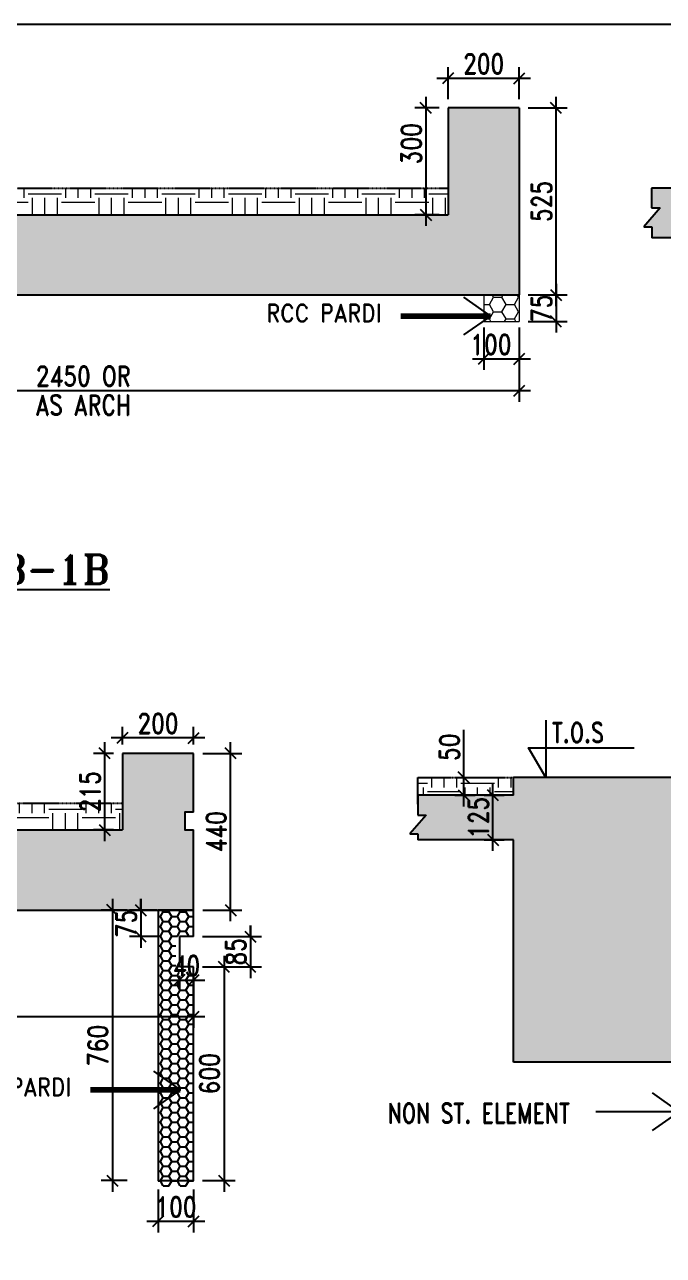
# Model space of a CAD drawing. Header units: millimetres. Extents: x 2061841 to 105821645, y -77612 to 48520811.
# Drawn here: x 2466081 to 2473258, y 43385 to 57210 of the extents above; entities that cross this region are included whole.
import ezdxf

# ---------------------------------------------------------------- set-up
doc = ezdxf.new("R2010")
doc.units = ezdxf.units.MM
doc.header["$LTSCALE"] = 10
doc.header["$MEASUREMENT"] = 0
doc.linetypes.add('E21yeHUG$0$0', pattern=[0])
doc.linetypes.add('HIDDEN', pattern=[0.375, 0.25, -0.125])
for name, color, linetype in [('A-HATCH', 8, 'Continuous'), ('BORDER', 5, 'Continuous'), ('S-BEAM', 4, 'Continuous'), ('S-BEAM-1', 4, 'Continuous'), ('S-COL.NO', 1, 'Continuous'), ('S-DIM', 7, 'Continuous'), ('S-SHADED', 252, 'Continuous'), ('S-TEXT', 2, 'Continuous')]:
    doc.layers.add(name, color=color, linetype=linetype)
doc.layers.add('HACH', color=6, linetype='Continuous', lineweight=13)
doc.layers.add('VIN SUNK HATCH', color=8, linetype='Continuous', lineweight=0)
doc.styles.add('200', font='romand.shx', dxfattribs={"width": 0.8, "height": 225})
doc.styles.add('RD', font='romand.shx', dxfattribs={"width": 0.9, "height": 225})
doc.styles.add('RT', font='romant.shx', dxfattribs={"height": 250})
doc.styles.add('Text 100', font='romans.shx', dxfattribs={"width": 0.7, "height": 100})
doc.dimstyles.new('GR1', dxfattribs={"dimtxt": 225, "dimasz": 125, "dimexe": 125, "dimexo": 100, "dimgap": 50, "dimtad": 1, "dimdec": 0, "dimzin": 3, "dimdsep": 46, "dimtxsty": '200', "dimblk1": 'OBLIQUE', "dimblk2": 'OBLIQUE', "dimsah": 1, "dimcen": 0.0625, "dimdle": 125, "dimclrd": 3, "dimclre": 3, "dimclrt": 2, "dimadec": 0, "dimazin": 0, "dimtfac": 1, "dimtdec": 0, "dimtix": 1, "dimtmove": 0, "dimatfit": 3, "dimfxl": 1, "dimtolj": 1, "dimtzin": 0, "dimarcsym": 0})
doc.dimstyles.new('SCALE 100', dxfattribs={"dimtxt": 100, "dimasz": 75, "dimexe": 50, "dimexo": 50, "dimgap": 40, "dimtad": 1, "dimdec": 0, "dimzin": 1, "dimdsep": 46, "dimtxsty": 'Text 100', "dimblk": 'OBLIQUE', "dimcen": 1, "dimclrd": 3, "dimclre": 3, "dimclrt": 2, "dimadec": 0, "dimazin": 0, "dimtfac": 1, "dimtdec": 0, "dimtofl": 0, "dimtmove": 1, "dimatfit": 3, "dimldrblk": 'OPEN90', "dimfxl": 1, "dimtolj": 1, "dimtzin": 0, "dimarcsym": 0})

# ---------------------------------------------------------------- blocks, each defined once
blk = doc.blocks.new('_Oblique')
at = {"color": 0, "linetype": 'ByBlock', "lineweight": -2}
blk.add_line((-0.5, -0.5), (0.5, 0.5), dxfattribs=at)
blk = doc.blocks.new('*D83')
at = {"layer": 'Defpoints', "color": 0, "transparency": 16777216}
for p in [(2467980.084915814, 46515.66762272695), (2460780.084915817, 46228.02872108373), (2467980.084915814, 46067.3573605916)]:
    blk.add_point(p, dxfattribs=at)
at = {"layer": 'S-DIM', "color": 3, "lineweight": -2, "transparency": 16777216}
for p, q in [((2467980.084915814, 46415.66762272695), (2467980.084915814, 45942.3573605916)), ((2460780.084915817, 46128.02872108373), (2460780.084915817, 45942.3573605916))]:
    blk.add_line(p, q, dxfattribs=at)
at = {"layer": 'S-DIM', "color": 3, "linetype": 'E21yeHUG$0$0', "lineweight": -2, "transparency": 16777216}
blk.add_line((2460655.084915817, 46067.3573605916), (2468105.084915814, 46067.3573605916), dxfattribs=at)
at = {"layer": 'S-DIM', "color": 3, "linetype": 'ByBlock', "lineweight": -2, "transparency": 16777216, "xscale": 125, "yscale": 125, "zscale": 125, "rotation": 180}
blk.add_blockref('_Oblique', (2460780.084915817, 46067.3573605916), dxfattribs=at)
at = {"layer": 'S-DIM', "color": 3, "linetype": 'ByBlock', "lineweight": -2, "transparency": 16777216, "xscale": 125, "yscale": 125, "zscale": 125}
blk.add_blockref('_Oblique', (2467980.084915814, 46067.3573605916), dxfattribs=at)
at = {"layer": 'S-DIM', "color": 2, "transparency": 16777216, "char_height": 225, "attachment_point": 5, "style": '200'}
for s, insert in [('\\A1;1800 OR', (2464380.084915816, 46229.8573605916)), ('\\A1;AS ARCH', (2464380.084915816, 45904.8573605916))]:
    blk.add_mtext(s, dxfattribs=dict(at, insert=insert))
blk = doc.blocks.new('*D121')
at = {"layer": 'Defpoints', "color": 0, "transparency": 16777216}
for p in [(2471639.155151857, 53487.51615940934), (2461839.170432648, 53259.8772577663), (2471639.155151857, 53099.205897274)]:
    blk.add_point(p, dxfattribs=at)
at = {"layer": 'S-DIM', "color": 3, "lineweight": -2, "transparency": 16777216}
for p, q in [((2471639.155151857, 53387.51615940934), (2471639.155151857, 52974.205897274)), ((2461839.170432648, 53159.8772577663), (2461839.170432648, 52974.205897274))]:
    blk.add_line(p, q, dxfattribs=at)
at = {"layer": 'S-DIM', "color": 3, "linetype": 'E21yeHUG$0$0', "lineweight": -2, "transparency": 16777216}
blk.add_line((2461714.170432648, 53099.205897274), (2471764.155151857, 53099.205897274), dxfattribs=at)
at = {"layer": 'S-DIM', "color": 3, "linetype": 'ByBlock', "lineweight": -2, "transparency": 16777216, "xscale": 125, "yscale": 125, "zscale": 125, "rotation": 180}
blk.add_blockref('_Oblique', (2461839.170432648, 53099.205897274), dxfattribs=at)
at = {"layer": 'S-DIM', "color": 3, "linetype": 'ByBlock', "lineweight": -2, "transparency": 16777216, "xscale": 125, "yscale": 125, "zscale": 125}
blk.add_blockref('_Oblique', (2471639.155151857, 53099.205897274), dxfattribs=at)
at = {"layer": 'S-DIM', "color": 2, "transparency": 16777216, "char_height": 225, "attachment_point": 5, "style": '200'}
for s, insert in [('\\A1;2450 OR', (2466739.162792252, 53261.705897274)), ('\\A1;AS ARCH', (2466739.162792252, 52936.705897274))]:
    blk.add_mtext(s, dxfattribs=dict(at, insert=insert))
blk = doc.blocks.new('*D124')
at = {"layer": 'Defpoints', "color": 0, "transparency": 16777216}
for p in [(2470839.155151857, 56273.98784446374), (2470588.549388633, 55073.98784446374), (2470839.155151857, 55073.98784446374)]:
    blk.add_point(p, dxfattribs=at)
at = {"layer": 'S-DIM', "color": 3, "lineweight": -2, "transparency": 16777216}
for p, q in [((2470739.155151857, 56273.98784446374), (2470463.549388633, 56273.98784446374)), ((2470739.155151857, 55073.98784446374), (2470463.549388633, 55073.98784446374))]:
    blk.add_line(p, q, dxfattribs=at)
at = {"layer": 'S-DIM', "color": 3, "linetype": 'E21yeHUG$0$0', "lineweight": -2, "transparency": 16777216}
blk.add_line((2470588.549388633, 56398.98784446374), (2470588.549388633, 54948.98784446374), dxfattribs=at)
at = {"layer": 'S-DIM', "color": 3, "linetype": 'ByBlock', "lineweight": -2, "transparency": 16777216, "xscale": 125, "yscale": 125, "zscale": 125}
for p, rotation in [((2470588.549388633, 56273.98784446374), 90), ((2470588.549388633, 55073.98784446374), 270)]:
    blk.add_blockref('_Oblique', p, dxfattribs=dict(at, rotation=rotation))
at = {"layer": 'S-DIM', "color": 2, "transparency": 16777216, "insert": (2470426.049388633, 55871.90860031918), "char_height": 225, "attachment_point": 5, "rotation": 90, "style": '200'}
blk.add_mtext('\\A1;300', dxfattribs=at)
blk = doc.blocks.new('*D125')
at = {"layer": 'Defpoints', "color": 0, "transparency": 16777216}
for p in [(2471639.155151857, 56273.82169500582), (2472052.469207194, 56273.82169500582), (2471639.155151857, 54173.98784446374)]:
    blk.add_point(p, dxfattribs=at)
at = {"layer": 'S-DIM', "color": 3, "lineweight": -2, "transparency": 16777216}
for p, q in [((2471739.155151857, 56273.82169500582), (2472177.469207194, 56273.82169500582)), ((2471739.155151857, 54173.98784446374), (2472177.469207194, 54173.98784446374))]:
    blk.add_line(p, q, dxfattribs=at)
at = {"layer": 'S-DIM', "color": 3, "linetype": 'E21yeHUG$0$0', "lineweight": -2, "transparency": 16777216}
blk.add_line((2472052.469207194, 54048.98784446374), (2472052.469207194, 56398.82169500582), dxfattribs=at)
at = {"layer": 'S-DIM', "color": 3, "linetype": 'ByBlock', "lineweight": -2, "transparency": 16777216, "xscale": 125, "yscale": 125, "zscale": 125}
for p, rotation in [((2472052.469207194, 56273.82169500582), 90), ((2472052.469207194, 54173.98784446374), 270)]:
    blk.add_blockref('_Oblique', p, dxfattribs=dict(at, rotation=rotation))
at = {"layer": 'S-DIM', "color": 2, "transparency": 16777216, "insert": (2471889.969207194, 55223.90476973478), "char_height": 225, "attachment_point": 5, "rotation": 90, "style": '200'}
blk.add_mtext('\\A1;525', dxfattribs=at)
blk = doc.blocks.new('*D126')
at = {"layer": 'Defpoints', "color": 0, "transparency": 16777216}
for p in [(2471239.155151857, 53908.87947565311), (2471639.155151857, 53908.87947565311), (2471639.155151857, 53455.37008119473)]:
    blk.add_point(p, dxfattribs=at)
at = {"layer": 'S-DIM', "color": 3, "lineweight": -2, "transparency": 16777216}
for p, q in [((2471239.155151857, 53808.87947565311), (2471239.155151857, 53330.37008119473)), ((2471639.155151857, 53808.87947565311), (2471639.155151857, 53330.37008119473))]:
    blk.add_line(p, q, dxfattribs=at)
at = {"layer": 'S-DIM', "color": 3, "linetype": 'E21yeHUG$0$0', "lineweight": -2, "transparency": 16777216}
blk.add_line((2471114.155151857, 53455.37008119473), (2471764.155151857, 53455.37008119473), dxfattribs=at)
at = {"layer": 'S-DIM', "color": 3, "linetype": 'ByBlock', "lineweight": -2, "transparency": 16777216, "xscale": 125, "yscale": 125, "zscale": 125, "rotation": 180}
blk.add_blockref('_Oblique', (2471239.155151857, 53455.37008119473), dxfattribs=at)
at = {"layer": 'S-DIM', "color": 3, "linetype": 'ByBlock', "lineweight": -2, "transparency": 16777216, "xscale": 125, "yscale": 125, "zscale": 125}
blk.add_blockref('_Oblique', (2471639.155151857, 53455.37008119473), dxfattribs=at)
at = {"layer": 'S-DIM', "color": 2, "transparency": 16777216, "insert": (2471319.989672767, 53617.87008119473), "char_height": 225, "attachment_point": 5, "style": '200'}
blk.add_mtext('\\A1;100', dxfattribs=at)
blk = doc.blocks.new('*D127')
at = {"layer": 'Defpoints', "color": 0, "transparency": 16777216}
for p in [(2471639.155151857, 54173.98784446371), (2471639.155151857, 53875.82169500555), (2472052.469207194, 53875.82169500555)]:
    blk.add_point(p, dxfattribs=at)
at = {"layer": 'S-DIM', "color": 3, "linetype": 'E21yeHUG$0$0', "lineweight": -2, "transparency": 16777216}
for p, q in [((2472052.469207194, 54298.98784446371), (2472052.469207194, 53750.82169500555)), ((2472052.469207194, 54173.98784446371), (2472052.469207194, 54298.98784446371)), ((2472052.469207194, 53875.82169500555), (2472052.469207194, 53750.82169500555))]:
    blk.add_line(p, q, dxfattribs=at)
at = {"layer": 'S-DIM', "color": 3, "lineweight": -2, "transparency": 16777216}
for p, q in [((2471739.155151857, 54173.98784446371), (2472177.469207194, 54173.98784446371)), ((2471739.155151857, 53875.82169500555), (2472177.469207194, 53875.82169500555))]:
    blk.add_line(p, q, dxfattribs=at)
at = {"layer": 'S-DIM', "color": 3, "linetype": 'ByBlock', "lineweight": -2, "transparency": 16777216, "xscale": 125, "yscale": 125, "zscale": 125}
for p, rotation in [((2472052.469207194, 54173.98784446371), 270), ((2472052.469207194, 53875.82169500555), 90)]:
    blk.add_blockref('_Oblique', p, dxfattribs=dict(at, rotation=rotation))
at = {"layer": 'S-DIM', "color": 2, "transparency": 16777216, "insert": (2471889.969207194, 54024.90476973463), "char_height": 225, "attachment_point": 5, "rotation": 90, "style": '200'}
blk.add_mtext('\\A1;75', dxfattribs=at)
blk = doc.blocks.new('*D153')
at = {"layer": 'Defpoints', "color": 0, "transparency": 16777216}
for p in [(2470816.521160358, 48753.248274396), (2471016.521160358, 48753.248274396), (2470816.521160358, 48553.29264618376)]:
    blk.add_point(p, dxfattribs=at)
at = {"layer": 'S-DIM', "color": 3, "linetype": 'E21yeHUG$0$0', "lineweight": -2, "transparency": 16777216}
for p, q in [((2471016.521160358, 48753.248274396), (2471016.521160358, 49287.89113153907)), ((2471016.521160358, 48428.29264618376), (2471016.521160358, 48878.248274396))]:
    blk.add_line(p, q, dxfattribs=at)
at = {"layer": 'S-DIM', "color": 3, "lineweight": -2, "transparency": 16777216}
for p, q in [((2470916.521160358, 48753.248274396), (2471141.521160358, 48753.248274396)), ((2470916.521160358, 48553.29264618376), (2471141.521160358, 48553.29264618376))]:
    blk.add_line(p, q, dxfattribs=at)
at = {"layer": 'S-DIM', "color": 3, "linetype": 'ByBlock', "lineweight": -2, "transparency": 16777216, "xscale": 125, "yscale": 125, "zscale": 125}
for p, rotation in [((2471016.521160358, 48753.248274396), 90), ((2471016.521160358, 48553.29264618376), 270)]:
    blk.add_blockref('_Oblique', p, dxfattribs=dict(at, rotation=rotation))
at = {"layer": 'S-DIM', "color": 2, "transparency": 16777216, "insert": (2470854.021160358, 49092.17684582499), "char_height": 225, "attachment_point": 5, "rotation": 90, "style": '200'}
blk.add_mtext('\\A1;50', dxfattribs=at)
blk = doc.blocks.new('*D221')
at = {"layer": 'Defpoints', "color": 0, "transparency": 16777216}
for p in [(2467180.084915814, 49023.29802750774), (2466979.479152591, 48163.29802750774), (2467180.084915814, 48163.29802750774)]:
    blk.add_point(p, dxfattribs=at)
at = {"layer": 'S-DIM', "color": 3, "linetype": 'E21yeHUG$0$0', "lineweight": -2, "transparency": 16777216}
blk.add_line((2466979.479152591, 49148.29802750774), (2466979.479152591, 48038.29802750774), dxfattribs=at)
at = {"layer": 'S-DIM', "color": 3, "lineweight": -2, "transparency": 16777216}
for p, q in [((2467080.084915814, 49023.29802750774), (2466854.479152591, 49023.29802750774)), ((2467080.084915814, 48163.29802750774), (2466854.479152591, 48163.29802750774))]:
    blk.add_line(p, q, dxfattribs=at)
at = {"layer": 'S-DIM', "color": 3, "linetype": 'ByBlock', "lineweight": -2, "transparency": 16777216, "xscale": 125, "yscale": 125, "zscale": 125}
for p, rotation in [((2466979.479152591, 49023.29802750774), 90), ((2466979.479152591, 48163.29802750774), 270)]:
    blk.add_blockref('_Oblique', p, dxfattribs=dict(at, rotation=rotation))
at = {"layer": 'S-DIM', "color": 2, "transparency": 16777216, "insert": (2466816.979152591, 48593.29802750774), "char_height": 225, "attachment_point": 5, "rotation": 90, "style": '200'}
blk.add_mtext('\\A1;215', dxfattribs=at)
blk = doc.blocks.new('*D222')
at = {"layer": 'Defpoints', "color": 0, "transparency": 16777216}
for p in [(2467982.084915814, 49023.29802750774), (2468395.398971151, 49023.29802750774), (2467982.084915814, 47263.29802750774)]:
    blk.add_point(p, dxfattribs=at)
at = {"layer": 'S-DIM', "color": 3, "linetype": 'E21yeHUG$0$0', "lineweight": -2, "transparency": 16777216}
blk.add_line((2468395.398971151, 47138.29802750774), (2468395.398971151, 49148.29802750774), dxfattribs=at)
at = {"layer": 'S-DIM', "color": 3, "lineweight": -2, "transparency": 16777216}
for p, q in [((2468082.084915814, 49023.29802750774), (2468520.398971151, 49023.29802750774)), ((2468082.084915814, 47263.29802750774), (2468520.398971151, 47263.29802750774))]:
    blk.add_line(p, q, dxfattribs=at)
at = {"layer": 'S-DIM', "color": 3, "linetype": 'ByBlock', "lineweight": -2, "transparency": 16777216, "xscale": 125, "yscale": 125, "zscale": 125}
for p, rotation in [((2468395.398971151, 49023.29802750774), 90), ((2468395.398971151, 47263.29802750774), 270)]:
    blk.add_blockref('_Oblique', p, dxfattribs=dict(at, rotation=rotation))
at = {"layer": 'S-DIM', "color": 2, "transparency": 16777216, "insert": (2468232.898971151, 48143.29802750774), "char_height": 225, "attachment_point": 5, "rotation": 90, "style": '200'}
blk.add_mtext('\\A1;440', dxfattribs=at)
blk = doc.blocks.new('*D223')
at = {"layer": 'Defpoints', "color": 0, "transparency": 16777216}
for p in [(2467332.705363425, 47263.29802750809), (2467066.619321014, 44225.13187804971), (2467332.705363425, 44225.13187804971)]:
    blk.add_point(p, dxfattribs=at)
at = {"layer": 'S-DIM', "color": 3, "linetype": 'E21yeHUG$0$0', "lineweight": -2, "transparency": 16777216}
blk.add_line((2467066.619321014, 47388.29802750809), (2467066.619321014, 44100.13187804971), dxfattribs=at)
at = {"layer": 'S-DIM', "color": 3, "lineweight": -2, "transparency": 16777216}
for p, q in [((2467232.705363425, 47263.29802750809), (2466941.619321014, 47263.29802750809)), ((2467232.705363425, 44225.13187804971), (2466941.619321014, 44225.13187804971))]:
    blk.add_line(p, q, dxfattribs=at)
at = {"layer": 'S-DIM', "color": 3, "linetype": 'ByBlock', "lineweight": -2, "transparency": 16777216, "xscale": 125, "yscale": 125, "zscale": 125}
for p, rotation in [((2467066.619321014, 47263.29802750809), 90), ((2467066.619321014, 44225.13187804971), 270)]:
    blk.add_blockref('_Oblique', p, dxfattribs=dict(at, rotation=rotation))
at = {"layer": 'S-DIM', "color": 2, "transparency": 16777216, "insert": (2466904.119321014, 45744.2149527789), "char_height": 225, "attachment_point": 5, "rotation": 90, "style": '200'}
blk.add_mtext('\\A1;760', dxfattribs=at)
blk = doc.blocks.new('*D224')
at = {"layer": 'Defpoints', "color": 0, "transparency": 16777216}
for p in [(2467979.777829843, 46625.13187804994), (2467979.777829843, 44225.13187804994), (2468321.477851689, 44225.13187804994)]:
    blk.add_point(p, dxfattribs=at)
at = {"layer": 'S-DIM', "color": 3, "linetype": 'E21yeHUG$0$0', "lineweight": -2, "transparency": 16777216}
blk.add_line((2468321.477851689, 46750.13187804994), (2468321.477851689, 44100.13187804994), dxfattribs=at)
at = {"layer": 'S-DIM', "color": 3, "lineweight": -2, "transparency": 16777216}
for p, q in [((2468079.777829843, 46625.13187804994), (2468446.477851689, 46625.13187804994)), ((2468079.777829843, 44225.13187804994), (2468446.477851689, 44225.13187804994))]:
    blk.add_line(p, q, dxfattribs=at)
at = {"layer": 'S-DIM', "color": 3, "linetype": 'ByBlock', "lineweight": -2, "transparency": 16777216, "xscale": 125, "yscale": 125, "zscale": 125}
for p, rotation in [((2468321.477851689, 46625.13187804994), 90), ((2468321.477851689, 44225.13187804994), 270)]:
    blk.add_blockref('_Oblique', p, dxfattribs=dict(at, rotation=rotation))
at = {"layer": 'S-DIM', "color": 2, "transparency": 16777216, "insert": (2468158.977851689, 45425.13187804994), "char_height": 225, "attachment_point": 5, "rotation": 90, "style": '200'}
blk.add_mtext('\\A1;600', dxfattribs=at)
blk = doc.blocks.new('*D225')
at = {"layer": 'Defpoints', "color": 0, "transparency": 16777216}
for p in [(2467669.188491689, 47263.29802750809), (2467386.034642424, 46965.13187804994), (2467709.188491689, 46965.13187804994)]:
    blk.add_point(p, dxfattribs=at)
at = {"layer": 'S-DIM', "color": 3, "linetype": 'E21yeHUG$0$0', "lineweight": -2, "transparency": 16777216}
for p, q in [((2467386.034642424, 47388.29802750809), (2467386.034642424, 46840.13187804994)), ((2467386.034642424, 47263.29802750809), (2467386.034642424, 47388.29802750809)), ((2467386.034642424, 46965.13187804994), (2467386.034642424, 46840.13187804994))]:
    blk.add_line(p, q, dxfattribs=at)
at = {"layer": 'S-DIM', "color": 3, "lineweight": -2, "transparency": 16777216}
for p, q in [((2467569.188491689, 47263.29802750809), (2467261.034642424, 47263.29802750809)), ((2467609.188491689, 46965.13187804994), (2467261.034642424, 46965.13187804994))]:
    blk.add_line(p, q, dxfattribs=at)
at = {"layer": 'S-DIM', "color": 3, "linetype": 'ByBlock', "lineweight": -2, "transparency": 16777216, "xscale": 125, "yscale": 125, "zscale": 125}
for p, rotation in [((2467386.034642424, 47263.29802750809), 270), ((2467386.034642424, 46965.13187804994), 90)]:
    blk.add_blockref('_Oblique', p, dxfattribs=dict(at, rotation=rotation))
at = {"layer": 'S-DIM', "color": 2, "transparency": 16777216, "insert": (2467223.534642424, 47114.21495277902), "char_height": 225, "attachment_point": 5, "rotation": 90, "style": '200'}
blk.add_mtext('\\A1;75', dxfattribs=at)
blk = doc.blocks.new('*D226')
at = {"layer": 'Defpoints', "color": 0, "transparency": 16777216}
for p in [(2467979.777829843, 46965.13187804994), (2467979.777829843, 46625.13187804994), (2468617.138561946, 46625.13187804994)]:
    blk.add_point(p, dxfattribs=at)
at = {"layer": 'S-DIM', "color": 3, "linetype": 'E21yeHUG$0$0', "lineweight": -2, "transparency": 16777216}
for p, q in [((2468617.138561946, 47090.13187804994), (2468617.138561946, 46500.13187804994)), ((2468617.138561946, 46965.13187804994), (2468617.138561946, 47090.13187804994)), ((2468617.138561946, 46625.13187804994), (2468617.138561946, 46500.13187804994))]:
    blk.add_line(p, q, dxfattribs=at)
at = {"layer": 'S-DIM', "color": 3, "lineweight": -2, "transparency": 16777216}
for p, q in [((2468079.777829843, 46965.13187804994), (2468742.138561946, 46965.13187804994)), ((2468079.777829843, 46625.13187804994), (2468742.138561946, 46625.13187804994))]:
    blk.add_line(p, q, dxfattribs=at)
at = {"layer": 'S-DIM', "color": 3, "linetype": 'ByBlock', "lineweight": -2, "transparency": 16777216, "xscale": 125, "yscale": 125, "zscale": 125}
for p, rotation in [((2468617.138561946, 46965.13187804994), 270), ((2468617.138561946, 46625.13187804994), 90)]:
    blk.add_blockref('_Oblique', p, dxfattribs=dict(at, rotation=rotation))
at = {"layer": 'S-DIM', "color": 2, "transparency": 16777216, "insert": (2468454.638561946, 46795.13187804994), "char_height": 225, "attachment_point": 5, "rotation": 90, "style": '200'}
blk.add_mtext('\\A1;85', dxfattribs=at)
blk = doc.blocks.new('*D227')
at = {"layer": 'Defpoints', "color": 0, "transparency": 16777216}
for p in [(2467579.777829843, 44225.13187804994), (2467979.777829843, 44225.13187804994), (2467579.777829843, 43766.31939541399)]:
    blk.add_point(p, dxfattribs=at)
at = {"layer": 'S-DIM', "color": 3, "lineweight": -2, "transparency": 16777216}
for p, q in [((2467579.777829843, 44125.13187804994), (2467579.777829843, 43641.31939541399)), ((2467979.777829843, 44125.13187804994), (2467979.777829843, 43641.31939541399))]:
    blk.add_line(p, q, dxfattribs=at)
at = {"layer": 'S-DIM', "color": 3, "linetype": 'E21yeHUG$0$0', "lineweight": -2, "transparency": 16777216}
blk.add_line((2468104.777829843, 43766.31939541399), (2467454.777829843, 43766.31939541399), dxfattribs=at)
at = {"layer": 'S-DIM', "color": 3, "linetype": 'ByBlock', "lineweight": -2, "transparency": 16777216, "xscale": 125, "yscale": 125, "zscale": 125, "rotation": 180}
blk.add_blockref('_Oblique', (2467579.777829843, 43766.31939541399), dxfattribs=at)
at = {"layer": 'S-DIM', "color": 3, "linetype": 'ByBlock', "lineweight": -2, "transparency": 16777216, "xscale": 125, "yscale": 125, "zscale": 125}
blk.add_blockref('_Oblique', (2467979.777829843, 43766.31939541399), dxfattribs=at)
at = {"layer": 'S-DIM', "color": 2, "transparency": 16777216, "insert": (2467781.777829843, 43928.81939541399), "char_height": 225, "attachment_point": 5, "style": '200'}
blk.add_mtext('\\A1;100', dxfattribs=at)
blk = doc.blocks.new('*D228')
at = {"layer": 'Defpoints', "color": 0, "transparency": 16777216}
for p in [(2467180.084915814, 49196.74445570689), (2467180.084915814, 49023.29802750774), (2467979.777829843, 49023.29802750774)]:
    blk.add_point(p, dxfattribs=at)
at = {"layer": 'S-DIM', "color": 3, "lineweight": -2, "transparency": 16777216}
for p, q in [((2467180.084915814, 49123.29802750774), (2467180.084915814, 49321.74445570689)), ((2467979.777829843, 49123.29802750774), (2467979.777829843, 49321.74445570689))]:
    blk.add_line(p, q, dxfattribs=at)
at = {"layer": 'S-DIM', "color": 3, "linetype": 'E21yeHUG$0$0', "lineweight": -2, "transparency": 16777216}
blk.add_line((2468104.777829843, 49196.74445570689), (2467055.084915814, 49196.74445570689), dxfattribs=at)
at = {"layer": 'S-DIM', "color": 3, "linetype": 'ByBlock', "lineweight": -2, "transparency": 16777216, "xscale": 125, "yscale": 125, "zscale": 125, "rotation": 180}
blk.add_blockref('_Oblique', (2467180.084915814, 49196.74445570689), dxfattribs=at)
at = {"layer": 'S-DIM', "color": 3, "linetype": 'ByBlock', "lineweight": -2, "transparency": 16777216, "xscale": 125, "yscale": 125, "zscale": 125}
blk.add_blockref('_Oblique', (2467979.777829843, 49196.74445570689), dxfattribs=at)
at = {"layer": 'S-DIM', "color": 2, "transparency": 16777216, "insert": (2467579.931372829, 49359.24445570689), "char_height": 225, "attachment_point": 5, "style": '200'}
blk.add_mtext('\\A1;200', dxfattribs=at)
blk = doc.blocks.new('*D237')
at = {"layer": 'Defpoints', "color": 0, "transparency": 16777216}
for p in [(2471639.155151857, 56607.40019945976), (2470839.155151857, 56273.98784446374), (2471639.155151857, 56273.98784446374)]:
    blk.add_point(p, dxfattribs=at)
at = {"layer": 'S-DIM', "color": 3, "lineweight": -2, "transparency": 16777216}
for p, q in [((2470839.155151857, 56373.98784446374), (2470839.155151857, 56732.40019945976)), ((2471639.155151857, 56373.98784446374), (2471639.155151857, 56732.40019945976))]:
    blk.add_line(p, q, dxfattribs=at)
at = {"layer": 'S-DIM', "color": 3, "linetype": 'E21yeHUG$0$0', "lineweight": -2, "transparency": 16777216}
blk.add_line((2470714.155151857, 56607.40019945976), (2471764.155151857, 56607.40019945976), dxfattribs=at)
at = {"layer": 'S-DIM', "color": 3, "linetype": 'ByBlock', "lineweight": -2, "transparency": 16777216, "xscale": 125, "yscale": 125, "zscale": 125, "rotation": 180}
blk.add_blockref('_Oblique', (2470839.155151857, 56607.40019945976), dxfattribs=at)
at = {"layer": 'S-DIM', "color": 3, "linetype": 'ByBlock', "lineweight": -2, "transparency": 16777216, "xscale": 125, "yscale": 125, "zscale": 125}
blk.add_blockref('_Oblique', (2471639.155151857, 56607.40019945976), dxfattribs=at)
at = {"layer": 'S-DIM', "color": 2, "transparency": 16777216, "insert": (2471239.155151857, 56769.90019945976), "char_height": 225, "attachment_point": 5, "style": '200'}
blk.add_mtext('\\A1;200', dxfattribs=at)
blk = doc.blocks.new('*D1095')
at = {"layer": 'Defpoints', "color": 0, "transparency": 16777216}
for p in [(2467819.777829843, 46625.13187804994), (2467979.777829843, 46625.13187804994), (2467979.777829843, 46478.06587888978)]:
    blk.add_point(p, dxfattribs=at)
at = {"layer": 'S-DIM', "color": 3, "linetype": 'E21yeHUG$0$0', "lineweight": -2, "transparency": 16777216}
blk.add_line((2467694.777829843, 46478.06587888978), (2468104.777829843, 46478.06587888978), dxfattribs=at)
at = {"layer": 'S-DIM', "color": 3, "lineweight": -2, "transparency": 16777216}
for p, q in [((2467819.777829843, 46525.13187804994), (2467819.777829843, 46353.06587888978)), ((2467979.777829843, 46525.13187804994), (2467979.777829843, 46353.06587888978))]:
    blk.add_line(p, q, dxfattribs=at)
at = {"layer": 'S-DIM', "color": 3, "linetype": 'ByBlock', "lineweight": -2, "transparency": 16777216, "xscale": 125, "yscale": 125, "zscale": 125, "rotation": 180}
blk.add_blockref('_Oblique', (2467819.777829843, 46478.06587888978), dxfattribs=at)
at = {"layer": 'S-DIM', "color": 3, "linetype": 'ByBlock', "lineweight": -2, "transparency": 16777216, "xscale": 125, "yscale": 125, "zscale": 125}
blk.add_blockref('_Oblique', (2467979.777829843, 46478.06587888978), dxfattribs=at)
at = {"layer": 'S-DIM', "color": 2, "transparency": 16777216, "insert": (2467899.777829843, 46640.56587888978), "char_height": 225, "attachment_point": 5, "style": '200'}
blk.add_mtext('\\A1;40', dxfattribs=at)
blk = doc.blocks.new('*D1096')
at = {"layer": 'Defpoints', "color": 0, "transparency": 16777216}
for p in [(2471143.424148693, 48553.29264618376), (2471343.424148693, 48553.29264618376), (2471143.424148693, 48053.29264618376)]:
    blk.add_point(p, dxfattribs=at)
at = {"layer": 'S-DIM', "color": 3, "linetype": 'E21yeHUG$0$0', "lineweight": -2, "transparency": 16777216}
blk.add_line((2471343.424148693, 47928.29264618376), (2471343.424148693, 48678.29264618376), dxfattribs=at)
at = {"layer": 'S-DIM', "color": 3, "lineweight": -2, "transparency": 16777216}
for p, q in [((2471243.424148693, 48553.29264618376), (2471468.424148693, 48553.29264618376)), ((2471243.424148693, 48053.29264618376), (2471468.424148693, 48053.29264618376))]:
    blk.add_line(p, q, dxfattribs=at)
at = {"layer": 'S-DIM', "color": 3, "linetype": 'ByBlock', "lineweight": -2, "transparency": 16777216, "xscale": 125, "yscale": 125, "zscale": 125}
for p, rotation in [((2471343.424148693, 48553.29264618376), 90), ((2471343.424148693, 48053.29264618376), 270)]:
    blk.add_blockref('_Oblique', p, dxfattribs=dict(at, rotation=rotation))
at = {"layer": 'S-DIM', "color": 2, "transparency": 16777216, "insert": (2471180.924148693, 48303.29264618376), "char_height": 225, "attachment_point": 5, "rotation": 90, "style": '200'}
blk.add_mtext('\\A1;125', dxfattribs=at)

msp = doc.modelspace()

# ---------------------------------------------------------------- hatches: boundary and pattern name
at = {"layer": 'A-HATCH', "transparency": 33554534}
h = msp.add_hatch(dxfattribs=at)
h.set_pattern_fill('HONEY', color=256, scale=20, angle=180)
h.set_pattern_definition([(0, (-7397403.596389999, -221888.8389856861), (95.25, 54.9926129), [63.5, -127]), (120, (-7397403.596389999, -221888.8389856861), (-95.2499997918838, 54.99261326046781), [63.49999999999973, -126.9999999999995]), (59.99999999999999, (-7397403.596389999, -221888.8389856861), (2.081161998290781e-07, 109.9852261604678), [-127, 63.5])])
h.paths.add_polyline_path([(2467779.777829843, 46565.13187804994), (2467779.777829843, 46965.13187804994), (2467979.777829843, 46965.13187804994), (2467979.777829843, 47263.29802750809), (2467579.777829843, 47263.29802750809), (2467579.777829843, 44165.13187804994), (2467979.777829843, 44165.13187804994), (2467979.777829843, 46565.13187804994), (2467779.777829843, 46565.13187804994)])
at = {"layer": 'HACH'}
h = msp.add_hatch(dxfattribs=at)
h.set_pattern_fill('HONEY', color=81, scale=750)
h.set_pattern_definition([(0, (-225977.9640655583, -88178.31836129785), (140.625, 81.18988160479113), [93.75, -187.5]), (120, (-225977.9640655583, -88178.31836129785), (-140.625, 81.18988160479114), [93.7499999999998, -187.4999999999996]), (59.99999999999999, (-225977.9640655583, -88178.31836129785), (3.122502256758253e-14, 162.3797632095823), [-187.5, 93.75])])
h.paths.add_polyline_path([(2471239.155151857, 53875.82169500555), (2471639.155151857, 53875.82169500555), (2471639.155151857, 54173.98784446368), (2471239.155151857, 54173.98784446371)])
at = {"layer": 'S-SHADED'}
h = msp.add_hatch(color=256, dxfattribs=at)
h.dxf.hatch_style = 1
h.paths.add_polyline_path([(2470839.155151857, 55073.98784446374), (2461839.170432646, 55073.98784446403), (2461839.170432646, 55373.94347267622), (2459073.964904797, 55373.94347267622), (2459073.964904797, 55151.33670496965), (2459169.225526159, 55151.33670496965), (2458985.818198004, 54939.89898156957), (2459075.170577635, 54939.89898156957), (2459075.170577635, 54473.94347267622), (2460039.170432646, 54473.94347267622), (2460039.170432646, 52173.94347267622), (2461839.170432646, 52173.94347267622), (2461839.170432646, 54173.98784446403), (2471639.155151857, 54173.98784446374), (2471639.155151857, 56273.98784446374), (2470839.155151857, 56273.98784446374), (2470839.155151857, 55073.98784446374)])
h.paths.add_polyline_path([(2465488.468718924, 54336.30927303583), (2465488.468718924, 54911.66641589296), (2465150.968718924, 54911.66641589296), (2465150.968718924, 54336.30927303583)], flags=16)
h = msp.add_hatch(color=256, dxfattribs=at)
h.dxf.hatch_style = 1
h.paths.add_polyline_path([(2482859.566962542, 55073.98784446391), (2476459.566962542, 55073.98784446403), (2476459.566962542, 55373.94347267622), (2473125.850095781, 55373.94347267622), (2473125.850095781, 55151.33670496965), (2473221.110717142, 55151.33670496965), (2473037.703388988, 54939.89898156957), (2473127.055768619, 54939.89898156957), (2473127.055768619, 54813.94347267622), (2474059.566962542, 54813.94347267622), (2474059.566962542, 52173.94347267622), (2476459.566962542, 52173.94347267622), (2476459.566962542, 54173.98784446403), (2483659.566962542, 54173.98784446391), (2483659.566962542, 56273.98784446391), (2482859.566962542, 56273.98784446391), (2482859.566962542, 55073.98784446391)])
h.paths.add_polyline_path([(2479899.205758025, 54336.30927303583), (2479899.205758025, 54911.66641589296), (2479561.705758025, 54911.66641589296), (2479561.705758025, 54336.30927303583)], flags=16)
h = msp.add_hatch(color=256, dxfattribs=at)
h.dxf.hatch_style = 1
h.paths.add_polyline_path([(2467979.777829843, 48163.29802750786), (2467879.777829843, 48163.29802750786), (2467879.777829843, 48363.29802750786), (2467979.777829843, 48363.29802750786), (2467979.777829843, 49023.29802750774), (2467180.084915814, 49023.29802750774), (2467180.084915814, 47263.29802750776), (2467979.777829843, 47263.29802750809), (2467979.777829843, 48163.29802750786)])
h = msp.add_hatch(color=256, dxfattribs=at)
h.dxf.hatch_style = 1
h.paths.add_polyline_path([(2471574.339708079, 48753.29264618376), (2471574.33970808, 45553.29264618379), (2473974.339708079, 45553.29264618379), (2473974.339708079, 48753.29264618376)])
h = msp.add_hatch(color=256, dxfattribs=at)
h.dxf.hatch_style = 1
h.paths.add_polyline_path([(2471576.089687734, 48553.29264618376), (2471574.339708079, 48553.29264618376), (2470498.991833027, 48553.29264618376), (2470498.991833027, 48330.68587847719), (2470594.252454388, 48330.68587847719), (2470410.845126234, 48119.24815507712), (2470500.197505865, 48119.24815507712), (2470500.197505865, 48053.29264618376), (2471574.339708079, 48053.29264618376), (2471574.339708079, 47953.29264618376), (2471576.089687734, 47953.29264618376)])
h = msp.add_hatch(color=256, dxfattribs=at)
h.dxf.hatch_style = 1
h.paths.add_polyline_path([(2464032.062672732, 47475.61945607925), (2464032.062672732, 48050.97659893641)], flags=16)
h.paths.add_polyline_path([(2456797.610049704, 47903.25365572005), (2458380.084915815, 47903.25365572005), (2458380.084915815, 45263.25365572005), (2460780.084915814, 45263.25365572005), (2460780.084915814, 47263.29802750786), (2467180.084915814, 47263.29802750774), (2467180.084915814, 48163.29802750774), (2460780.084915814, 48163.29802750774), (2460780.084915814, 48463.25365572005), (2456796.404376866, 48463.25365572005), (2456796.404376866, 48240.64688801348), (2456891.664998228, 48240.64688801348), (2456708.257670073, 48029.20916461341), (2456797.610049704, 48029.20916461341)])
at = {"layer": 'VIN SUNK HATCH'}
h = msp.add_hatch(dxfattribs=at)
h.set_pattern_fill('EARTH', color=8, scale=1500, angle=360)
h.set_pattern_definition([(0, (813120.8967324384, -185440.750212307), (375.0000000000001, 374.9999999999999), [375, -375]), (0, (813120.8967324384, -185300.125212307), (375.0000000000001, 374.9999999999999), [375, -375]), (0, (813120.8967324384, -185159.500212307), (375.0000000000001, 374.9999999999999), [375, -375]), (90, (813167.7717324384, -185112.625212307), (-374.9999999999998, 375.0000000000001), [375, -375]), (90, (813308.3967324384, -185112.625212307), (-374.9999999999998, 375.0000000000001), [375, -375]), (90, (813449.0217324384, -185112.625212307), (-374.9999999999998, 375.0000000000001), [375, -375])])
h.paths.add_polyline_path([(2470839.155151857, 55073.98784446391), (2470839.155151857, 55373.94347267622), (2461839.170432646, 55373.94347267616), (2461839.170432646, 55073.98784446397)])
h = msp.add_hatch(dxfattribs=at)
h.set_pattern_fill('EARTH', color=8, scale=1500, angle=360)
h.set_pattern_definition([(0, (817983.4628125401, -192061.4454105871), (375.0000000000001, 374.9999999999999), [375, -375]), (0, (817983.4628125401, -191920.8204105871), (375.0000000000001, 374.9999999999999), [375, -375]), (0, (817983.4628125401, -191780.1954105871), (375.0000000000001, 374.9999999999999), [375, -375]), (90, (818030.3378125401, -191733.3204105871), (-374.9999999999998, 375.0000000000001), [375, -375]), (90, (818170.9628125401, -191733.3204105871), (-374.9999999999998, 375.0000000000001), [375, -375]), (90, (818311.5878125401, -191733.3204105871), (-374.9999999999998, 375.0000000000001), [375, -375])])
h.paths.add_polyline_path([(2470498.991833027, 48753.248274396), (2470498.991833027, 48553.29264618377), (2471574.33970808, 48553.29264618375), (2471574.339708079, 48753.24827439601)])
h = msp.add_hatch(dxfattribs=at)
h.set_pattern_fill('EARTH', color=8, scale=1500, angle=360)
h.set_pattern_definition([(0, (811852.1517248116, -192351.4400292631), (375.0000000000001, 374.9999999999999), [375, -375]), (0, (811852.1517248116, -192210.8150292631), (375.0000000000001, 374.9999999999999), [375, -375]), (0, (811852.1517248116, -192070.1900292631), (375.0000000000001, 374.9999999999999), [375, -375]), (90, (811899.0267248116, -192023.3150292631), (-374.9999999999998, 375.0000000000001), [375, -375]), (90, (812039.6517248116, -192023.3150292631), (-374.9999999999998, 375.0000000000001), [375, -375]), (90, (812180.2767248116, -192023.3150292631), (-374.9999999999998, 375.0000000000001), [375, -375])])
h.paths.add_polyline_path([(2467180.084915814, 48163.29802750774), (2467180.084915814, 48463.25365572005), (2460780.084915814, 48463.25365572005), (2460780.084915815, 48163.29802750786)])

# ---------------------------------------------------------------- linework, layer by layer
at = {"layer": 'BORDER'}
msp.add_lwpolyline([(2432870.388582757, -2789.901078878873), (2522870.388582757, -2789.901078878873), (2522870.388582757, 57210.0989211211), (2432870.388582757, 57210.0989211211)], close=True, dxfattribs=at)
at = {"layer": 'HACH', "color": 81}
for p, q in [((2471239.155151857, 54173.98784446371, -643584.2959966164), (2471239.155151857, 53875.82169500555, -643584.2959966164)), ((2471639.155151857, 54173.98784446371, -643584.2959966164), (2471639.155151857, 53875.82169500555, -643584.2959966164)), ((2471239.155151857, 53875.82169500555, -643584.2959966164), (2471639.155151857, 53875.82169500555, -643584.2959966164))]:
    msp.add_line(p, q, dxfattribs=at)
at = {"layer": 'S-BEAM', "color": 6, "linetype": 'HIDDEN', "ltscale": 0.8}
for p, q in [((2461839.170432646, 55373.94347267622, -643584.2959966164), (2470839.155151857, 55373.94347267604, -643584.2959966164)), ((2470498.991833027, 48753.24827439601, -887242.2873969716), (2471574.339708079, 48753.248274396, -887242.2873969716)), ((2460780.084915814, 48463.25365572005, -643584.2959966164), (2467180.084915814, 48463.25365572008, -643584.2959966164))]:
    msp.add_line(p, q, dxfattribs=at)
at = {"layer": 'S-BEAM-1'}
for p, q in [((2470839.155151857, 56273.98784446374, -643584.2959966164), (2470839.155151857, 55073.98784446374, -643584.2959966164)), ((2471639.155151857, 56273.98784446374, -643584.2959966164), (2470839.155151857, 56273.98784446374, -643584.2959966164)), ((2471639.155151857, 56273.98784446374, -643584.2959966164), (2471639.155151857, 54173.98784446374, -643584.2959966164)), ((2476459.566962542, 55373.94347267622, -643584.2959966164), (2473125.850095781, 55373.94347267622, -643584.2959966164)), ((2473125.850095781, 55373.94347267622, -643584.2959966164), (2473125.850095781, 55151.33670496965, -643584.2959966164)), ((2461836.863346674, 55073.98784446403, -643584.2959966164), (2470839.155151857, 55073.98784446374, -643584.2959966164)), ((2473221.110717142, 55151.33670496965, -643584.2959966164), (2473037.703388988, 54939.89898156957, -643584.2959966164)), ((2473125.850095781, 55151.33670496965, -643584.2959966164), (2473221.110717142, 55151.33670496965, -643584.2959966164)), ((2473037.703388988, 54939.89898156957, -643584.2959966164), (2473127.055768619, 54939.89898156957, -643584.2959966164)), ((2473127.055768619, 54939.89898156957, -643584.2959966164), (2473127.055768619, 54813.94347267622, -643584.2959966164)), ((2474059.566962542, 54813.94347267622, -643584.2959966164), (2473127.055768619, 54813.94347267622, -643584.2959966164)), ((2461839.170432646, 54173.98784446403, -643584.2959966164), (2471639.155151857, 54173.98784446374, -643584.2959966164)), ((2467180.084915814, 49023.29802750774, -643584.2959966164), (2467180.084915814, 48163.29802750774, -643584.2959966164)), ((2467979.777829843, 49023.29802750774, -643584.2959966164), (2467180.084915814, 49023.29802750774, -643584.2959966164)), ((2467979.777829843, 48363.29802750786, -643584.2959966164), (2467979.777829843, 49023.29802750774, -643584.2959966164)), ((2470498.991833027, 48453.29264618376, -887242.2873969715), (2470498.991833027, 48753.24827439601, -887242.2873969715)), ((2473974.339708079, 48753.29264618376, -887242.2873969715), (2471574.339708079, 48753.29264618376, -887242.2873969715)), ((2471574.339708079, 48553.29264618376, -887242.2873969715), (2471574.339708079, 48753.29264618376, -887242.2873969715)), ((2471574.339708079, 48553.29264618376, -887242.2873969715), (2470498.991833027, 48553.29264618376, -887242.2873969715)), ((2470498.991833027, 48553.29264618376, -887242.2873969715), (2470498.991833027, 48330.68587847719, -887242.2873969715)), ((2470594.252454388, 48330.68587847719, -887242.2873969715), (2470410.845126234, 48119.24815507712, -887242.2873969715)), ((2470498.991833027, 48330.68587847719, -887242.2873969715), (2470594.252454388, 48330.68587847719, -887242.2873969715)), ((2460777.777829843, 48163.29802750786, -643584.2959966164), (2467180.084915814, 48163.29802750774, -643584.2959966164)), ((2467979.777829843, 47263.29802750809, -643584.2959966164), (2467979.777829843, 48163.29802750786, -643584.2959966164)), ((2470410.845126234, 48119.24815507712, -887242.2873969715), (2470500.197505865, 48119.24815507712, -887242.2873969715)), ((2470500.197505865, 48119.24815507712, -887242.2873969715), (2470500.197505865, 48053.29264618376, -887242.2873969715)), ((2471574.339708079, 48053.29264618376, -887242.2873969715), (2470500.197505865, 48053.29264618376, -887242.2873969715)), ((2471574.339708079, 45553.29264618379, -887242.2873969715), (2471574.339708079, 48053.29264618376, -887242.2873969715)), ((2460780.084915814, 47263.29802750786, -643584.2959966164), (2467980.084915814, 47263.29802750774, -643584.2959966164)), ((2467979.777829843, 46965.13187804994, -643584.2959966164), (2467819.777829843, 46965.13187804994, -643584.2959966164)), ((2467819.777829843, 46965.13187804994, -643584.2959966164), (2467819.777829843, 46625.13187804994, -643584.2959966164)), ((2467979.777829843, 46625.13187804994, -643584.2959966164), (2467819.777829843, 46625.13187804994, -643584.2959966164)), ((2473974.339708079, 45553.29264618379, -887242.2873969715), (2471574.339708079, 45553.29264618379, -887242.2873969715))]:
    msp.add_line(p, q, dxfattribs=at)
at = {"layer": 'S-BEAM-1', "color": 1, "ltscale": 0.1, "elevation": -887242.2873969715}
msp.add_lwpolyline([(2471936.441049406, 49396.48190014392), (2471936.441049406, 48753.29264618376), (2471742.404081417, 49086.12633041725), (2472930.645608858, 49086.12633041725)], dxfattribs=at)
at = {"layer": 'S-BEAM-1', "elevation": -643584.2959966164}
for points in [[(2467979.777829843, 48363.29802750786), (2467879.777829843, 48363.29802750786), (2467879.777829843, 48163.29802750786), (2467979.777829843, 48163.29802750786)], [(2467979.777829843, 46965.13187804994), (2467979.777829843, 47263.29802750809), (2467579.777829843, 47263.29802750809), (2467579.777829843, 44225.13187804994), (2467979.777829843, 44225.13187804994), (2467979.777829843, 46625.13187804994)]]:
    msp.add_lwpolyline(points, dxfattribs=at)

# ---------------------------------------------------------------- texts
at = {"layer": 'S-COL.NO', "style": 'RT'}
msp.add_text('%%USECTION 1B-1B', height=325, dxfattribs=at).set_placement((2463346.799822641, 50928.43503001612, -643584.2934010191))
at = {"layer": 'S-TEXT', "color": 2, "style": 'RD'}
for s, height, width, p in [('RCC PARDI', 200, 0.9, (2468799.138043602, 53869.83215664356, -399926.3043991893)), ('T.O.S', 225, 0.75, (2472003.865960872, 49145.31291707187, -887242.2873969715)), ('RCC PARDI', 200, 0.9, (2465312.149836751, 45176.38334434092, -399926.3043991893)), ('NON ST. ELEMENT', 225, 0.75, (2470160.318690419, 44869.34237805782, -887242.2873970624))]:
    msp.add_text(s, height=height, dxfattribs=dict(at, width=width)).set_placement(p)

# ---------------------------------------------------------------- dimensions: what is measured, and where the dimension line sits
at = {"layer": 'S-DIM', "linetype": 'E21yeHUG$0$0'}
for base, p1, p2, picture, middle in [((2471639.155151857, 56607.40019945976), (2470839.155151857, 56273.98784446374), (2471639.155151857, 56273.98784446374), '*D237', (2471239.155151857, 56769.90019945976)), ((2467180.084915814, 49196.74445570689), (2467979.777829843, 49023.29802750774), (2467180.084915814, 49023.29802750774), '*D228', (2467579.931372829, 49359.24445570689))]:
    dim = msp.add_linear_dim(base=base, p1=p1, p2=p2, dimstyle='GR1', override={"dimlfac": 0.25, "dimtxsty": '200', "dimfxl": 125}, dxfattribs=at)
    dim.commit()
    dim.dimension.update_dxf_attribs({"geometry": picture, "text_midpoint": middle})
for base, p1, p2, picture, middle in [((2470588.549388633, 55073.98784446374, -643584.2959966164), (2470839.155151857, 56273.98784446374, -643584.2959966164), (2470839.155151857, 55073.98784446374, -643584.2959966164), '*D124', (2470588.549388633, 55871.90860031918, -643584.2959966164)), ((2471016.521160358, 48753.248274396, -887242.2873969715), (2470816.521160358, 48553.29264618376, -887242.2873969715), (2470816.521160358, 48753.248274396, -887242.2873969715), '*D153', (2471016.521160358, 49092.17684582499, -887242.2873969715)), ((2471343.424148693, 48553.29264618376, -887242.2873969715), (2471143.424148693, 48053.29264618376, -887242.2873969715), (2471143.424148693, 48553.29264618376, -887242.2873969715), '*D1096', (2471343.424148693, 48303.29264618376, -887242.2873969715))]:
    dim = msp.add_linear_dim(base=base, p1=p1, p2=p2, angle=90, dimstyle='GR1', override={"dimlfac": 0.25, "dimfxl": 125}, dxfattribs=at)
    dim.commit()
    dim.dimension.update_dxf_attribs({"geometry": picture, "text_midpoint": middle, "dimtype": 160})
for base, p1, p2, angle, override, picture, middle in [((2472052.469207194, 56273.82169500582, -643584.2959966164), (2471639.155151857, 54173.98784446374, -643584.2959966164), (2471639.155151857, 56273.82169500582, -643584.2959966164), 90, {"dimlfac": 0.25, "dimfxl": 125}, '*D125', (2471889.969207194, 55223.90476973478, -643584.2959966164)), ((2472052.469207194, 53875.82169500555, -643584.2959966164), (2471639.155151857, 54173.98784446371, -643584.2959966164), (2471639.155151857, 53875.82169500555, -643584.2959966164), 90, {"dimlfac": 0.25, "dimfxl": 125}, '*D127', (2471889.969207194, 54024.90476973463, -643584.2959966164)), ((2466979.479152591, 48163.29802750774, -643584.2959966164), (2467180.084915814, 49023.29802750774, -643584.2959966164), (2467180.084915814, 48163.29802750774, -643584.2959966164), 90, {"dimlfac": 0.25, "dimfxl": 125}, '*D221', (2466816.979152591, 48593.29802750774, -643584.2959966164)), ((2468395.398971151, 49023.29802750774, -643584.2959966164), (2467982.084915814, 47263.29802750774, -643584.2959966164), (2467982.084915814, 49023.29802750774, -643584.2959966164), 90, {"dimlfac": 0.25, "dimfxl": 125}, '*D222', (2468232.898971151, 48143.29802750774, -643584.2959966164)), ((2467066.619321014, 44225.13187804971, -643584.2959966164), (2467332.705363425, 47263.29802750809, -643584.296088718), (2467332.705363425, 44225.13187804971, -643584.296088718), 90.00000000000001, {"dimlfac": 0.25, "dimtxsty": '200', "dimfxl": 125}, '*D223', (2466904.119321014, 45744.2149527789, -643584.2959966164)), ((2467386.034642424, 46965.13187804994, -643584.2959966164), (2467669.188491689, 47263.29802750809, -643584.2959966164), (2467709.188491689, 46965.13187804994, -643584.2959966164), 90.00000000000001, {"dimlfac": 0.25, "dimtxsty": '200', "dimfxl": 125}, '*D225', (2467223.534642424, 47114.21495277902, -643584.2959966164)), ((2468617.138561946, 46625.13187804994, -643584.2959966164), (2467979.777829843, 46965.13187804994, -643584.2959966164), (2467979.777829843, 46625.13187804994, -643584.2959966164), 90.00000000000001, {"dimlfac": 0.25, "dimtxsty": '200', "dimfxl": 125}, '*D226', (2468454.638561946, 46795.13187804994, -643584.2959966164)), ((2468321.477851689, 44225.13187804994, -643584.2959966164), (2467979.777829843, 46625.13187804994, -643584.2959966164), (2467979.777829843, 44225.13187804994, -643584.2959966164), 90.00000000000001, {"dimlfac": 0.25, "dimtxsty": '200', "dimfxl": 125}, '*D224', (2468158.977851689, 45425.13187804994, -643584.2959966164))]:
    dim = msp.add_linear_dim(base=base, p1=p1, p2=p2, angle=angle, dimstyle='GR1', override=override, dxfattribs=at)
    dim.commit()
    dim.dimension.update_dxf_attribs({"geometry": picture, "text_midpoint": middle})
for base, p1, p2, override, picture, middle in [((2471639.155151857, 53455.37008119473, -643584.2959966164), (2471239.155151857, 53908.87947565311, -643584.2959966164), (2471639.155151857, 53908.87947565311, -643584.2959966164), {"dimlfac": 0.25, "dimfxl": 125}, '*D126', (2471319.989672767, 53455.37008119473, -643584.2959966164)), ((2467979.777829843, 46478.06587888978), (2467819.777829843, 46625.13187804994), (2467979.777829843, 46625.13187804994), {"dimlfac": 0.25, "dimtxsty": '200', "dimfxl": 125}, '*D1095', (2467899.777829843, 46478.06587888978)), ((2467579.777829843, 43766.31939541399, -643584.2959966164), (2467979.777829843, 44225.13187804994, -643584.2959966164), (2467579.777829843, 44225.13187804994, -643584.2959966164), {"dimlfac": 0.25, "dimtxsty": '200', "dimfxl": 125}, '*D227', (2467781.777829843, 43766.31939541399, -643584.2959966164))]:
    dim = msp.add_linear_dim(base=base, p1=p1, p2=p2, dimstyle='GR1', override=override, dxfattribs=at)
    dim.commit()
    dim.dimension.update_dxf_attribs({"geometry": picture, "text_midpoint": middle, "dimtype": 160})
for base, p1, p2, picture, middle in [((2471639.155151857, 53099.205897274, -399926.3020006638), (2461839.170432648, 53259.8772577663, -399926.3045962612), (2471639.155151857, 53487.51615940934, -643584.2959966164), '*D121', (2466739.162792252, 53099.205897274, -399926.3020006638)), ((2467980.084915814, 46067.3573605916, -399926.3045962612), (2460780.084915817, 46228.02872108373, -399926.3045962612), (2467980.084915814, 46515.66762272695, -643584.2959966164), '*D83', (2464380.084915816, 46067.3573605916, -399926.3045962612))]:
    dim = msp.add_linear_dim(base=base, p1=p1, p2=p2, text='<> OR\\X AS ARCH', dimstyle='GR1', override={"dimlfac": 0.25, "dimfxl": 125}, dxfattribs=at)
    dim.commit()
    dim.dimension.update_dxf_attribs({"geometry": picture, "text_midpoint": middle})

# ---------------------------------------------------------------- leaders
at = {"layer": 'S-DIM'}
for points, override in [([(2471313.957003566, 53936.26677105966, -887242.2877782466), (2470307.471350103, 53936.26677105966, -887242.2877782466)], {"dimscale": 1, "dimtxt": 100, "dimasz": 300, "dimgap": 40, "dimtad": 1, "dimtxsty": 'Text 100', "dimclrd": 3, "dimfxl": 125, "dimlwd": 65534, "dimarcsym": 1}), ([(2467828.968796715, 45242.81795875705, -887242.2877782466), (2466822.483143252, 45242.81795875705, -887242.2877782466)], {"dimscale": 1, "dimtxt": 100, "dimasz": 300, "dimgap": 40, "dimtad": 1, "dimtxsty": 'Text 100', "dimclrd": 3, "dimfxl": 125, "dimlwd": 65534, "dimarcsym": 1}), ([(2473432.247651842, 44998.52351031259, -887242.2873969715), (2472500.53393699, 44998.52351031259, -887242.2873969715)], {"dimasz": 300})]:
    msp.add_leader(points, dimstyle='SCALE 100', override=override, dxfattribs=at)

doc.saveas('drawing.dxf')
